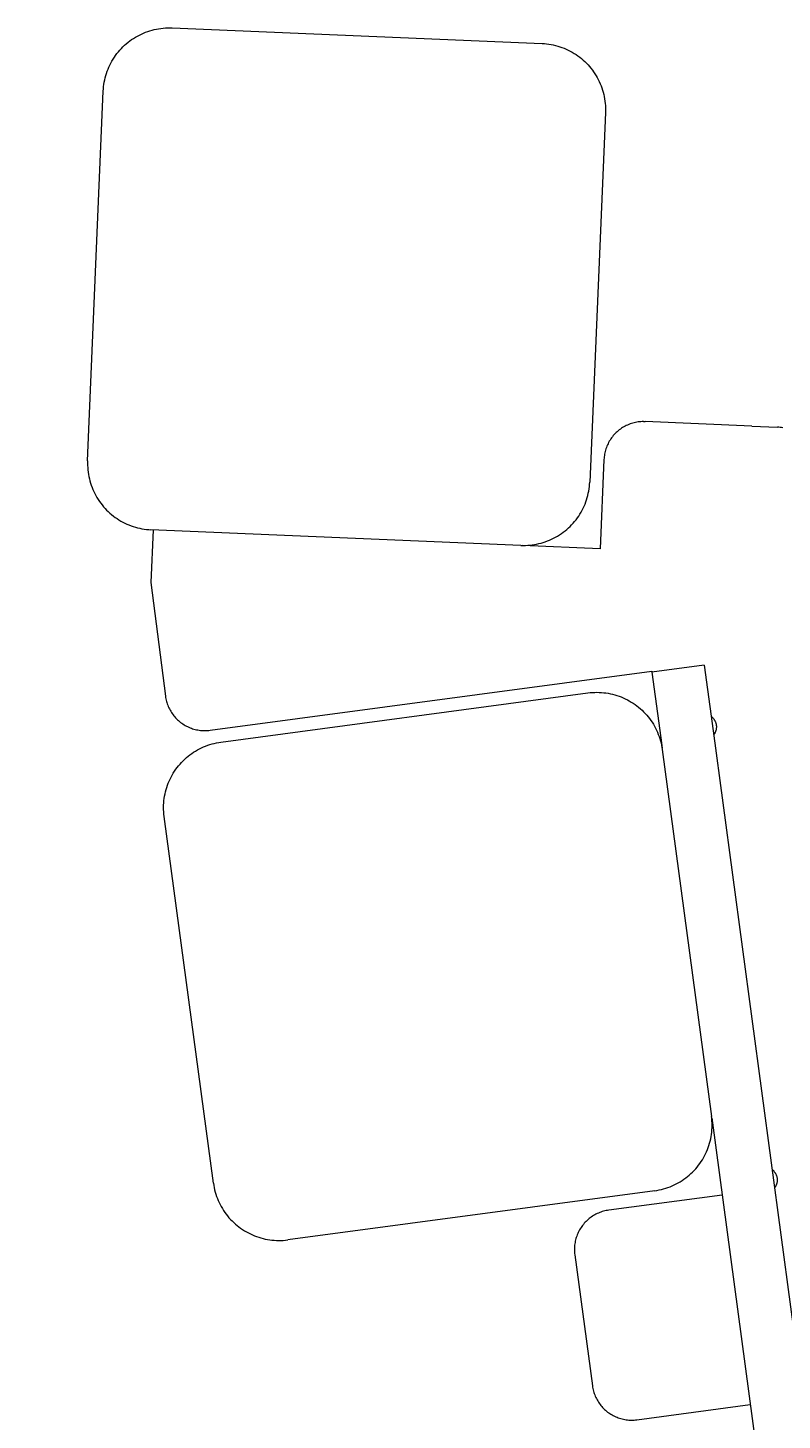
# Model space of a CAD drawing. Header units: inches. Extents: x -6 to 177, y -6 to 113.
# Drawn here: x 82.995 to 85.24, y 81.501 to 85.649 of the extents above; entities that cross this region are included whole.
import ezdxf

# ---------------------------------------------------------------- set-up
doc = ezdxf.new("R2010")
doc.units = ezdxf.units.IN
doc.layers.add('ZANO_R', color=7, linetype='Continuous', lineweight=0)
doc.layers.add('ZANO_W', color=1, linetype='Continuous', lineweight=0)
doc.styles.get("Standard").update_dxf_attribs({"font": 'arial.ttf'})
doc.dimstyles.new('amerykanie', dxfattribs={"dimtxt": 50, "dimasz": 50, "dimexe": 0.5, "dimexo": 0.5, "dimgap": 1, "dimtad": 1, "dimdec": 0, "dimzin": 0, "dimlunit": 5, "dimtxsty": 'Standard', "dimcen": 0.09, "dimclrd": 1, "dimclre": 1, "dimclrt": 1, "dimazin": 0, "dimtfac": 1, "dimtdec": 0, "dimtmove": 0, "dimatfit": 3, "dimfxl": 1, "dimtzin": 0, "dimarcsym": 1})

# ---------------------------------------------------------------- blocks, each defined once
blk = doc.blocks.new('*D359')
at = {"layer": 'ZANO_W', "color": 1, "lineweight": -2}
for p, q in [((82.9244, 85.6484), (77.4634, 85.6484)), ((77.9634, 84.6484), (77.9634, 68.5462)), ((84.4375, 67.5462), (77.4634, 67.5462))]:
    blk.add_line(p, q, dxfattribs=at)
at = {"layer": 'ZANO_W', "color": 1}
for points in [[(78.13, 84.6484), (77.7967, 84.6484), (77.9634, 85.6484)], [(77.7967, 68.5462), (78.13, 68.5462), (77.9634, 67.5462)]]:
    blk.add_solid(points, dxfattribs=at)
at = {"layer": 'ZANO_W', "color": 1, "insert": (76.6232, 76.5973), "char_height": 1.625, "attachment_point": 5, "rotation": 90}
blk.add_mtext('18 1/8', dxfattribs=at)

msp = doc.modelspace()

# ---------------------------------------------------------------- linework, layer by layer
at = {"layer": 'ZANO_R'}
for p, q in [((83.40428, 85.64818), (83.411, 85.64847)), ((83.411, 85.64847), (83.41772, 85.64853)), ((83.41772, 85.64853), (83.42444, 85.64837)), ((83.29312, 85.60539), (83.29844, 85.6095)), ((83.29844, 85.6095), (83.3039, 85.61342)), ((83.3039, 85.61342), (83.30949, 85.61716)), ((83.30949, 85.61716), (83.3152, 85.6207)), ((83.3152, 85.6207), (83.32103, 85.62405)), ((83.32103, 85.62405), (83.32697, 85.6272)), ((83.32697, 85.6272), (83.33302, 85.63014)), ((83.33302, 85.63014), (83.33916, 85.63287)), ((83.33916, 85.63287), (83.34539, 85.63539)), ((83.34539, 85.63539), (83.3517, 85.6377)), ((83.3517, 85.6377), (83.35809, 85.63979)), ((83.35809, 85.63979), (83.36455, 85.64166)), ((83.36455, 85.64166), (83.37106, 85.64331)), ((83.37106, 85.64331), (83.37763, 85.64474)), ((83.37763, 85.64474), (83.38425, 85.64594)), ((83.38425, 85.64594), (83.3909, 85.64692)), ((83.3909, 85.64692), (83.39758, 85.64767)), ((83.39758, 85.64767), (83.40428, 85.64818)), ((83.42444, 85.64837), (84.52592, 85.60181)), ((83.25239, 85.56097), (83.25621, 85.5665)), ((83.25621, 85.5665), (83.26023, 85.57189)), ((83.26023, 85.57189), (83.26442, 85.57715)), ((83.26442, 85.57715), (83.2688, 85.58225)), ((83.2688, 85.58225), (83.27334, 85.58721)), ((83.27334, 85.58721), (83.27805, 85.592)), ((83.27805, 85.592), (83.28292, 85.59663)), ((83.28292, 85.59663), (83.28795, 85.6011)), ((83.28795, 85.6011), (83.29312, 85.60539)), ((84.52592, 85.60181), (84.53263, 85.60141)), ((84.53263, 85.60141), (84.53933, 85.60078)), ((84.53933, 85.60078), (84.54599, 85.59993)), ((84.54599, 85.59993), (84.55263, 85.59885)), ((84.55263, 85.59885), (84.55922, 85.59754)), ((84.55922, 85.59754), (84.56577, 85.59601)), ((84.56577, 85.59601), (84.57226, 85.59425)), ((84.57226, 85.59425), (84.57868, 85.59227)), ((84.57868, 85.59227), (84.58504, 85.59008)), ((84.58504, 85.59008), (84.59131, 85.58767)), ((84.59131, 85.58767), (84.5975, 85.58505)), ((84.5975, 85.58505), (84.6036, 85.58221)), ((84.6036, 85.58221), (84.60959, 85.57918)), ((84.60959, 85.57918), (84.61548, 85.57593)), ((84.61548, 85.57593), (84.62126, 85.57249)), ((84.62126, 85.57249), (84.62691, 85.56886)), ((84.62691, 85.56886), (84.63244, 85.56503)), ((83.23116, 85.5191), (83.23357, 85.52537)), ((83.23357, 85.52537), (83.2362, 85.53156)), ((83.2362, 85.53156), (83.23903, 85.53766)), ((83.23903, 85.53766), (83.24207, 85.54366)), ((83.24207, 85.54366), (83.24531, 85.54954)), ((83.24531, 85.54954), (83.24875, 85.55532)), ((83.24875, 85.55532), (83.25239, 85.56097)), ((84.63244, 85.56503), (84.63783, 85.56102)), ((84.63783, 85.56102), (84.64308, 85.55682)), ((84.64308, 85.55682), (84.64819, 85.55245)), ((84.64819, 85.55245), (84.65314, 85.5479)), ((84.65314, 85.5479), (84.65794, 85.54319)), ((84.65794, 85.54319), (84.66257, 85.53832)), ((84.66257, 85.53832), (84.66704, 85.5333)), ((84.66704, 85.5333), (84.67132, 85.52812)), ((84.67132, 85.52812), (84.67543, 85.5228)), ((83.22131, 85.48006), (83.2224, 85.48669)), ((83.2224, 85.48669), (83.22371, 85.49328)), ((83.22371, 85.49328), (83.22524, 85.49983)), ((83.22524, 85.49983), (83.22699, 85.50632)), ((83.22699, 85.50632), (83.22897, 85.51274)), ((83.22897, 85.51274), (83.23116, 85.5191)), ((84.67543, 85.5228), (84.67936, 85.51734)), ((84.67936, 85.51734), (84.6831, 85.51175)), ((84.6831, 85.51175), (84.68664, 85.50604)), ((84.68664, 85.50604), (84.68999, 85.50021)), ((84.68999, 85.50021), (84.69313, 85.49427)), ((84.69313, 85.49427), (84.69608, 85.48823)), ((84.69608, 85.48823), (84.69881, 85.48209)), ((83.17288, 84.3585), (83.21943, 85.45998)), ((83.21943, 85.45998), (83.21983, 85.4667)), ((83.21983, 85.4667), (83.22046, 85.47339)), ((83.22046, 85.47339), (83.22131, 85.48006)), ((84.69881, 85.48209), (84.70133, 85.47586)), ((84.70133, 85.47586), (84.70364, 85.46954)), ((84.70364, 85.46954), (84.70573, 85.46315)), ((84.70573, 85.46315), (84.7076, 85.4567)), ((84.7076, 85.4567), (84.70925, 85.45018)), ((84.70925, 85.45018), (84.71068, 85.44361)), ((84.71068, 85.44361), (84.71188, 85.437)), ((84.71188, 85.437), (84.71286, 85.43035)), ((84.71286, 85.43035), (84.7136, 85.42366)), ((84.7136, 85.42366), (84.71412, 85.41696)), ((84.71412, 85.41696), (84.71441, 85.41025)), ((84.71447, 85.40352), (84.7143, 85.3968)), ((84.71441, 85.41025), (84.71447, 85.40352)), ((84.7143, 85.3968), (84.66775, 84.29532)), ((84.75238, 84.44815), (84.74928, 84.44546)), ((84.75558, 84.45072), (84.75238, 84.44815)), ((84.75887, 84.45318), (84.75558, 84.45072)), ((84.76223, 84.45552), (84.75887, 84.45318)), ((84.76568, 84.45775), (84.76223, 84.45552)), ((84.7692, 84.45985), (84.76568, 84.45775)), ((84.7728, 84.46183), (84.7692, 84.45985)), ((84.77646, 84.46369), (84.7728, 84.46183)), ((84.78018, 84.46541), (84.77646, 84.46369)), ((84.78396, 84.46701), (84.78018, 84.46541)), ((84.78779, 84.46847), (84.78396, 84.46701)), ((84.79168, 84.4698), (84.78779, 84.46847)), ((84.7956, 84.471), (84.79168, 84.4698)), ((84.79957, 84.47205), (84.7956, 84.471)), ((84.80357, 84.47297), (84.79957, 84.47205)), ((84.80759, 84.47375), (84.80357, 84.47297)), ((84.81165, 84.47439), (84.80759, 84.47375)), ((84.81572, 84.47489), (84.81165, 84.47439)), ((84.81981, 84.47524), (84.81572, 84.47489)), ((84.82391, 84.47546), (84.81981, 84.47524)), ((84.82801, 84.47553), (84.82391, 84.47546)), ((84.82801, 84.47553), (84.8305, 84.4755)), ((84.8305, 84.4755), (84.833, 84.47542)), ((85.14984, 84.46203), (84.833, 84.47542)), ((85.14984, 84.46203), (85.22646, 84.45879)), ((85.23049, 84.45855), (85.22646, 84.45879)), ((85.23451, 84.45818), (85.23049, 84.45855)), ((85.23851, 84.45766), (85.23451, 84.45818)), ((85.24249, 84.45701), (85.23851, 84.45766)), ((84.72037, 84.40604), (84.71874, 84.40228)), ((84.72212, 84.40975), (84.72037, 84.40604)), ((84.724, 84.4134), (84.72212, 84.40975)), ((84.72601, 84.41698), (84.724, 84.4134)), ((84.72814, 84.42048), (84.72601, 84.41698)), ((84.73039, 84.42392), (84.72814, 84.42048)), ((84.73276, 84.42727), (84.73039, 84.42392)), ((84.73524, 84.43053), (84.73276, 84.42727)), ((84.73784, 84.43371), (84.73524, 84.43053)), ((84.74054, 84.4368), (84.73784, 84.43371)), ((84.74336, 84.43979), (84.74054, 84.4368)), ((84.74627, 84.44268), (84.74336, 84.43979)), ((84.74928, 84.44546), (84.74627, 84.44268)), ((84.71024, 84.36649), (84.70999, 84.36239)), ((84.71062, 84.37058), (84.71024, 84.36649)), ((84.71115, 84.37464), (84.71062, 84.37058)), ((84.71182, 84.37869), (84.71115, 84.37464)), ((84.71263, 84.38272), (84.71182, 84.37869)), ((84.71358, 84.38671), (84.71263, 84.38272)), ((84.71467, 84.39066), (84.71358, 84.38671)), ((84.71589, 84.39458), (84.71467, 84.39066)), ((84.71725, 84.39845), (84.71589, 84.39458)), ((84.71874, 84.40228), (84.71725, 84.39845)), ((83.17288, 84.3585), (83.17271, 84.35178)), ((83.17271, 84.35178), (83.17277, 84.34506)), ((83.17277, 84.34506), (83.17306, 84.33834)), ((83.17306, 84.33834), (83.17358, 84.33164)), ((83.17358, 84.33164), (83.17433, 84.32496)), ((83.17433, 84.32496), (83.1753, 84.31831)), ((84.70999, 84.36239), (84.69877, 84.09696)), ((83.1753, 84.31831), (83.1765, 84.31169)), ((83.1765, 84.31169), (83.17793, 84.30513)), ((83.17793, 84.30513), (83.17958, 84.29861)), ((83.17958, 84.29861), (83.18145, 84.29215)), ((83.18145, 84.29215), (83.18354, 84.28576)), ((83.18354, 84.28576), (83.18585, 84.27945)), ((84.66587, 84.27525), (84.66672, 84.28192)), ((84.66672, 84.28192), (84.66735, 84.28861)), ((84.66735, 84.28861), (84.66775, 84.29532)), ((83.18585, 84.27945), (83.18837, 84.27322)), ((83.18837, 84.27322), (83.19111, 84.26708)), ((83.19111, 84.26708), (83.19405, 84.26103)), ((83.19405, 84.26103), (83.19719, 84.25509)), ((83.19719, 84.25509), (83.20054, 84.24926)), ((83.20054, 84.24926), (83.20409, 84.24355)), ((83.20409, 84.24355), (83.20782, 84.23796)), ((84.65602, 84.23621), (84.65821, 84.24256)), ((84.65821, 84.24256), (84.66019, 84.24899)), ((84.66019, 84.24899), (84.66194, 84.25548)), ((84.66194, 84.25548), (84.66348, 84.26202)), ((84.66348, 84.26202), (84.66479, 84.26861)), ((84.66479, 84.26861), (84.66587, 84.27525)), ((83.20782, 84.23796), (83.21175, 84.23251)), ((83.21175, 84.23251), (83.21586, 84.22719)), ((83.21586, 84.22719), (83.22015, 84.22201)), ((83.22015, 84.22201), (83.22461, 84.21698)), ((83.22461, 84.21698), (83.22924, 84.21211)), ((83.22924, 84.21211), (83.23404, 84.2074)), ((83.23404, 84.2074), (83.23899, 84.20286)), ((83.23899, 84.20286), (83.2441, 84.19848)), ((83.2441, 84.19848), (83.24935, 84.19429)), ((84.6348, 84.19433), (84.63843, 84.19999)), ((84.63843, 84.19999), (84.64187, 84.20576)), ((84.64187, 84.20576), (84.64511, 84.21165)), ((84.64511, 84.21165), (84.64815, 84.21765)), ((84.64815, 84.21765), (84.65099, 84.22374)), ((84.65099, 84.22374), (84.65361, 84.22993)), ((84.65361, 84.22993), (84.65602, 84.23621)), ((83.24935, 84.19429), (83.25474, 84.19028)), ((83.25474, 84.19028), (83.26027, 84.18645)), ((83.26027, 84.18645), (83.26592, 84.18281)), ((83.26592, 84.18281), (83.2717, 84.17937)), ((83.2717, 84.17937), (83.27759, 84.17613)), ((83.27759, 84.17613), (83.28358, 84.17309)), ((83.28358, 84.17309), (83.28968, 84.17026)), ((83.28968, 84.17026), (83.29587, 84.16764)), ((83.29587, 84.16764), (83.30215, 84.16523)), ((83.30215, 84.16523), (83.3085, 84.16303)), ((83.3085, 84.16303), (83.31493, 84.16106)), ((83.31493, 84.16106), (83.32141, 84.1593)), ((83.32141, 84.1593), (83.32796, 84.15777)), ((83.32796, 84.15777), (83.33455, 84.15646)), ((83.33455, 84.15646), (83.34119, 84.15538)), ((83.34119, 84.15538), (83.34786, 84.15452)), ((84.59923, 84.15421), (84.60426, 84.15867)), ((84.60426, 84.15867), (84.60913, 84.1633)), ((84.60913, 84.1633), (84.61384, 84.1681)), ((84.61384, 84.1681), (84.61839, 84.17305)), ((84.61839, 84.17305), (84.62276, 84.17816)), ((84.62276, 84.17816), (84.62695, 84.18341)), ((84.62695, 84.18341), (84.63097, 84.18881)), ((84.63097, 84.18881), (84.6348, 84.19433)), ((83.34786, 84.15452), (83.35455, 84.15389)), ((83.35455, 84.15389), (83.36126, 84.15349)), ((83.36744, 84.15323), (83.36079, 83.99588)), ((84.46274, 84.10694), (83.36126, 84.15349)), ((84.52263, 84.11364), (84.52909, 84.11551)), ((84.52909, 84.11551), (84.53548, 84.1176)), ((84.53548, 84.1176), (84.54179, 84.11991)), ((84.54179, 84.11991), (84.54802, 84.12243)), ((84.54802, 84.12243), (84.55417, 84.12517)), ((84.55417, 84.12517), (84.56021, 84.12811)), ((84.56021, 84.12811), (84.56615, 84.13126)), ((84.56615, 84.13126), (84.57198, 84.1346)), ((84.57198, 84.1346), (84.57769, 84.13815)), ((84.57769, 84.13815), (84.58328, 84.14188)), ((84.58328, 84.14188), (84.58874, 84.14581)), ((84.58874, 84.14581), (84.59406, 84.14992)), ((84.59406, 84.14992), (84.59923, 84.15421)), ((84.46274, 84.10694), (84.46946, 84.10677)), ((84.69877, 84.09696), (84.46711, 84.10676)), ((84.46946, 84.10677), (84.47618, 84.10683)), ((84.47618, 84.10683), (84.4829, 84.10712)), ((84.4829, 84.10712), (84.4896, 84.10764)), ((84.4896, 84.10764), (84.49628, 84.10839)), ((84.49628, 84.10839), (84.50293, 84.10936)), ((84.50293, 84.10936), (84.50955, 84.11056)), ((84.50955, 84.11056), (84.51612, 84.11199)), ((84.51612, 84.11199), (84.52263, 84.11364)), ((83.36079, 83.99588), (83.40451, 83.65809)), ((85.00882, 83.74963), (84.85273, 83.72869)), ((85.00882, 83.74963), (85.035, 83.55451)), ((83.53736, 83.55618), (84.8522, 83.73259)), ((84.8522, 83.73259), (84.85273, 83.72869)), ((84.85273, 83.72869), (84.87891, 83.53357)), ((83.40451, 83.65809), (83.4051, 83.65408)), ((83.56964, 83.52078), (84.66232, 83.66739)), ((84.66232, 83.66739), (84.66899, 83.66817)), ((84.66899, 83.66817), (84.67569, 83.66872)), ((84.67569, 83.66872), (84.68241, 83.66904)), ((84.68241, 83.66904), (84.68913, 83.66914)), ((84.68913, 83.66914), (84.69585, 83.669)), ((84.69585, 83.669), (84.70256, 83.66863)), ((84.70256, 83.66863), (84.70926, 83.66804)), ((84.70926, 83.66804), (84.71593, 83.66722)), ((84.71593, 83.66722), (84.72257, 83.66617)), ((84.72257, 83.66617), (84.72917, 83.66489)), ((84.72917, 83.66489), (84.73572, 83.66339)), ((84.73572, 83.66339), (84.74222, 83.66166)), ((84.74222, 83.66166), (84.74866, 83.65972)), ((84.74866, 83.65972), (84.75502, 83.65756)), ((83.4051, 83.65408), (83.40582, 83.6501)), ((83.40582, 83.6501), (83.40668, 83.64615)), ((83.40668, 83.64615), (83.40768, 83.64223)), ((83.40768, 83.64223), (83.40881, 83.63834)), ((83.40881, 83.63834), (83.41007, 83.6345)), ((83.41007, 83.6345), (83.41146, 83.6307)), ((83.41146, 83.6307), (83.41298, 83.62695)), ((83.41298, 83.62695), (83.41463, 83.62326)), ((83.41463, 83.62326), (83.41641, 83.61963)), ((83.41641, 83.61963), (83.4183, 83.61605)), ((84.75502, 83.65756), (84.76131, 83.65518)), ((84.76131, 83.65518), (84.76751, 83.65258)), ((84.76751, 83.65258), (84.77362, 83.64978)), ((84.77362, 83.64978), (84.77963, 83.64677)), ((84.77963, 83.64677), (84.78554, 83.64356)), ((84.78554, 83.64356), (84.79133, 83.64015)), ((84.79133, 83.64015), (84.797, 83.63654)), ((84.797, 83.63654), (84.80254, 83.63274)), ((84.80254, 83.63274), (84.80796, 83.62875)), ((84.80796, 83.62875), (84.81323, 83.62458)), ((84.81323, 83.62458), (84.81836, 83.62023)), ((84.81836, 83.62023), (84.82333, 83.61571)), ((83.4183, 83.61605), (83.42032, 83.61255)), ((83.42032, 83.61255), (83.42246, 83.60911)), ((83.42246, 83.60911), (83.42472, 83.60575)), ((83.42472, 83.60575), (83.42708, 83.60247)), ((83.42708, 83.60247), (83.42956, 83.59928)), ((83.42956, 83.59928), (83.43215, 83.59617)), ((83.43215, 83.59617), (83.43484, 83.59315)), ((83.43484, 83.59315), (83.43763, 83.59022)), ((83.43763, 83.59022), (83.44053, 83.58739)), ((83.44053, 83.58739), (83.44351, 83.58467)), ((83.44351, 83.58467), (83.44659, 83.58204)), ((83.44659, 83.58204), (83.44976, 83.57953)), ((83.44976, 83.57953), (83.45301, 83.57712)), ((83.45301, 83.57712), (83.45634, 83.57482)), ((83.45634, 83.57482), (83.45975, 83.57265)), ((84.82333, 83.61571), (84.82815, 83.61103)), ((84.82815, 83.61103), (84.83281, 83.60618)), ((84.83281, 83.60618), (84.8373, 83.60117)), ((84.8373, 83.60117), (84.84161, 83.59602)), ((84.84161, 83.59602), (84.84575, 83.59072)), ((84.84575, 83.59072), (84.8497, 83.58528)), ((84.8497, 83.58528), (84.85346, 83.57971)), ((84.85346, 83.57971), (84.85703, 83.57402)), ((85.02929, 83.5974), (85.03037, 83.59655)), ((85.03037, 83.59655), (85.03141, 83.59566)), ((85.03141, 83.59566), (85.03242, 83.59473)), ((85.03242, 83.59473), (85.0334, 83.59377)), ((85.0334, 83.59377), (85.03435, 83.59278)), ((85.03435, 83.59278), (85.03526, 83.59175)), ((85.03526, 83.59175), (85.03614, 83.59069)), ((85.03614, 83.59069), (85.03697, 83.5896)), ((85.03697, 83.5896), (85.03777, 83.58849)), ((85.03777, 83.58849), (85.03853, 83.58734)), ((85.03853, 83.58734), (85.03925, 83.58617)), ((85.03925, 83.58617), (85.03993, 83.58498)), ((85.03993, 83.58498), (85.04056, 83.58376)), ((85.04056, 83.58376), (85.04116, 83.58252)), ((85.04116, 83.58252), (85.04171, 83.58126)), ((85.04171, 83.58126), (85.04221, 83.57999)), ((85.04221, 83.57999), (85.04267, 83.57869)), ((85.04267, 83.57869), (85.04309, 83.57738)), ((85.04309, 83.57738), (85.04346, 83.57606)), ((85.04346, 83.57606), (85.04378, 83.57473)), ((85.04378, 83.57473), (85.04405, 83.57338)), ((83.45975, 83.57265), (83.46323, 83.57058)), ((83.46323, 83.57058), (83.46678, 83.56864)), ((83.46678, 83.56864), (83.4704, 83.56683)), ((83.4704, 83.56683), (83.47407, 83.56513)), ((83.47407, 83.56513), (83.4778, 83.56357)), ((83.4778, 83.56357), (83.48158, 83.56213)), ((83.48158, 83.56213), (83.48541, 83.56082)), ((83.48541, 83.56082), (83.48928, 83.55965)), ((83.48928, 83.55965), (83.49319, 83.55861)), ((83.49319, 83.55861), (83.49713, 83.5577)), ((83.49713, 83.5577), (83.5011, 83.55693)), ((83.5011, 83.55693), (83.5051, 83.55629)), ((83.5051, 83.55629), (83.50911, 83.55579)), ((83.50911, 83.55579), (83.51314, 83.55543)), ((83.51314, 83.55543), (83.51718, 83.55521)), ((83.51718, 83.55521), (83.52123, 83.55513)), ((83.52123, 83.55513), (83.52527, 83.55518)), ((83.52527, 83.55518), (83.52931, 83.55537)), ((83.52931, 83.55537), (83.53334, 83.55571)), ((83.53334, 83.55571), (83.53736, 83.55618)), ((84.85703, 83.57402), (84.86041, 83.5682)), ((84.86041, 83.5682), (84.86359, 83.56228)), ((84.86359, 83.56228), (84.86656, 83.55625)), ((84.86656, 83.55625), (84.86932, 83.55012)), ((84.86932, 83.55012), (84.87187, 83.5439)), ((84.87187, 83.5439), (84.87421, 83.5376)), ((84.87421, 83.5376), (84.87633, 83.53122)), ((84.87891, 83.53357), (84.88304, 83.50278)), ((85.035, 83.55451), (86.95033, 69.27949)), ((85.03746, 83.54336), (85.03665, 83.54225)), ((85.03824, 83.54449), (85.03746, 83.54336)), ((85.03897, 83.54565), (85.03824, 83.54449)), ((85.03967, 83.54683), (85.03897, 83.54565)), ((85.04032, 83.54804), (85.03967, 83.54683)), ((85.04093, 83.54927), (85.04032, 83.54804)), ((85.04149, 83.55052), (85.04093, 83.54927)), ((85.04202, 83.55179), (85.04149, 83.55052)), ((85.0425, 83.55308), (85.04202, 83.55179)), ((85.04293, 83.55438), (85.0425, 83.55308)), ((85.04332, 83.5557), (85.04293, 83.55438)), ((85.04366, 83.55703), (85.04332, 83.5557)), ((85.04395, 83.55837), (85.04366, 83.55703)), ((85.0442, 83.55972), (85.04395, 83.55837)), ((85.04405, 83.57338), (85.04428, 83.57203)), ((85.0444, 83.56108), (85.0442, 83.55972)), ((85.04428, 83.57203), (85.04446, 83.57067)), ((85.04455, 83.56244), (85.0444, 83.56108)), ((85.04446, 83.57067), (85.0446, 83.5693)), ((85.04466, 83.56381), (85.04455, 83.56244)), ((85.0446, 83.5693), (85.04468, 83.56793)), ((85.04471, 83.56519), (85.04466, 83.56381)), ((85.04468, 83.56793), (85.04472, 83.56656)), ((85.04472, 83.56656), (85.04471, 83.56519)), ((83.48838, 83.49062), (83.49407, 83.4942)), ((83.49407, 83.4942), (83.49989, 83.49757)), ((83.49989, 83.49757), (83.50581, 83.50075)), ((83.50581, 83.50075), (83.51184, 83.50372)), ((83.51184, 83.50372), (83.51797, 83.50648)), ((83.51797, 83.50648), (83.52419, 83.50903)), ((83.52419, 83.50903), (83.53049, 83.51137)), ((83.53049, 83.51137), (83.53687, 83.51349)), ((83.53687, 83.51349), (83.54332, 83.5154)), ((83.54332, 83.5154), (83.54983, 83.51708)), ((83.54983, 83.51708), (83.55639, 83.51854)), ((83.55639, 83.51854), (83.563, 83.51977)), ((83.563, 83.51977), (83.56964, 83.52078)), ((84.87633, 83.53122), (84.87824, 83.52477)), ((84.87824, 83.52477), (84.87992, 83.51826)), ((84.87992, 83.51826), (84.88138, 83.5117)), ((84.88138, 83.5117), (84.88261, 83.50509)), ((84.88261, 83.50509), (84.88362, 83.49845)), ((84.88362, 83.49845), (85.03023, 82.40577)), ((83.43934, 83.44512), (83.44351, 83.45039)), ((83.44351, 83.45039), (83.44786, 83.45552)), ((83.44786, 83.45552), (83.45238, 83.46049)), ((83.45238, 83.46049), (83.45706, 83.46531)), ((83.45706, 83.46531), (83.46191, 83.46997)), ((83.46191, 83.46997), (83.46692, 83.47446)), ((83.46692, 83.47446), (83.47207, 83.47877)), ((83.47207, 83.47877), (83.47737, 83.48291)), ((83.47737, 83.48291), (83.48281, 83.48686)), ((83.48281, 83.48686), (83.48838, 83.49062)), ((83.4155, 83.40467), (83.41831, 83.41078)), ((83.41831, 83.41078), (83.42132, 83.41679)), ((83.42132, 83.41679), (83.42453, 83.4227)), ((83.42453, 83.4227), (83.42794, 83.42849)), ((83.42794, 83.42849), (83.43155, 83.43416)), ((83.43155, 83.43416), (83.43535, 83.43971)), ((83.43535, 83.43971), (83.43934, 83.44512)), ((83.4032, 83.36633), (83.4047, 83.37289)), ((83.4047, 83.37289), (83.40643, 83.37938)), ((83.40643, 83.37938), (83.40837, 83.38582)), ((83.40837, 83.38582), (83.41053, 83.39218)), ((83.41053, 83.39218), (83.41291, 83.39847)), ((83.41291, 83.39847), (83.4155, 83.40467)), ((83.39895, 83.32629), (83.39909, 83.33301)), ((83.39905, 83.31957), (83.39895, 83.32629)), ((83.39909, 83.33301), (83.39946, 83.33973)), ((83.39946, 83.33973), (83.40005, 83.34642)), ((83.40005, 83.34642), (83.40087, 83.35309)), ((83.40087, 83.35309), (83.40192, 83.35973)), ((83.40192, 83.35973), (83.4032, 83.36633)), ((83.39937, 83.31286), (83.39905, 83.31957)), ((83.39992, 83.30616), (83.39937, 83.31286)), ((83.4007, 83.29948), (83.39992, 83.30616)), ((83.54731, 82.2068), (83.4007, 83.29948)), ((85.03101, 82.3991), (85.03023, 82.40577)), ((85.03081, 82.40144), (85.17625, 81.31743)), ((85.03156, 82.3924), (85.03101, 82.3991)), ((85.03147, 82.36553), (85.03184, 82.37224)), ((85.03188, 82.38568), (85.03156, 82.3924)), ((85.03184, 82.37224), (85.03197, 82.37896)), ((85.03197, 82.37896), (85.03188, 82.38568)), ((85.0245, 82.32587), (85.02623, 82.33237)), ((85.02623, 82.33237), (85.02773, 82.33892)), ((85.02773, 82.33892), (85.029, 82.34552)), ((85.029, 82.34552), (85.03005, 82.35216)), ((85.03005, 82.35216), (85.03088, 82.35883)), ((85.03088, 82.35883), (85.03147, 82.36553)), ((85.00961, 82.28846), (85.01262, 82.29447)), ((85.01262, 82.29447), (85.01542, 82.30058)), ((85.01542, 82.30058), (85.01802, 82.30678)), ((85.01802, 82.30678), (85.0204, 82.31307)), ((85.0204, 82.31307), (85.02256, 82.31943)), ((85.02256, 82.31943), (85.0245, 82.32587)), ((84.97855, 82.24476), (84.98307, 82.24973)), ((84.98307, 82.24973), (84.98742, 82.25486)), ((84.98742, 82.25486), (84.99159, 82.26013)), ((84.99159, 82.26013), (84.99558, 82.26555)), ((84.99558, 82.26555), (84.99938, 82.27109)), ((84.99938, 82.27109), (85.00299, 82.27676)), ((85.00299, 82.27676), (85.0064, 82.28255)), ((85.0064, 82.28255), (85.00961, 82.28846)), ((85.21033, 82.24776), (85.21139, 82.24693)), ((83.54731, 82.2068), (83.54832, 82.20016)), ((84.92512, 82.2045), (84.93104, 82.20768)), ((84.93104, 82.20768), (84.93685, 82.21106)), ((84.93685, 82.21106), (84.94255, 82.21463)), ((84.94255, 82.21463), (84.94812, 82.21839)), ((84.94812, 82.21839), (84.95356, 82.22234)), ((84.95356, 82.22234), (84.95886, 82.22648)), ((84.95886, 82.22648), (84.96401, 82.23079)), ((84.96401, 82.23079), (84.96902, 82.23528)), ((84.96902, 82.23528), (84.97387, 82.23994)), ((84.97387, 82.23994), (84.97855, 82.24476)), ((85.21139, 82.24693), (85.21241, 82.24606)), ((85.21241, 82.24606), (85.21341, 82.24515)), ((85.21341, 82.24515), (85.21437, 82.24421)), ((85.21437, 82.24421), (85.2153, 82.24325)), ((85.2153, 82.24325), (85.2162, 82.24224)), ((85.2162, 82.24224), (85.21706, 82.24121)), ((85.21706, 82.24121), (85.21789, 82.24015)), ((85.21789, 82.24015), (85.21868, 82.23907)), ((85.21868, 82.23907), (85.21944, 82.23795)), ((85.21944, 82.23795), (85.22015, 82.23681)), ((85.22015, 82.23681), (85.22082, 82.23565)), ((85.22082, 82.23565), (85.22146, 82.23447)), ((85.22146, 82.23447), (85.22205, 82.23326)), ((85.22205, 82.23326), (85.22261, 82.23203)), ((85.22261, 82.23203), (85.22312, 82.23079)), ((85.22312, 82.23079), (85.22359, 82.22953)), ((85.22359, 82.22953), (85.22401, 82.22825)), ((85.22401, 82.22825), (85.22439, 82.22696)), ((85.22467, 82.20702), (85.22432, 82.20572)), ((85.22439, 82.22696), (85.22473, 82.22566)), ((85.22497, 82.20833), (85.22467, 82.20702)), ((85.22473, 82.22566), (85.22502, 82.22435)), ((85.22522, 82.20965), (85.22497, 82.20833)), ((85.22502, 82.22435), (85.22527, 82.22303)), ((85.22543, 82.21098), (85.22522, 82.20965)), ((85.22527, 82.22303), (85.22547, 82.2217)), ((85.2256, 82.21231), (85.22543, 82.21098)), ((85.22547, 82.2217), (85.22562, 82.22036)), ((85.22572, 82.21365), (85.2256, 82.21231)), ((85.22562, 82.22036), (85.22573, 82.21902)), ((85.22579, 82.21499), (85.22572, 82.21365)), ((85.22573, 82.21902), (85.2258, 82.21768)), ((85.22582, 82.21634), (85.22579, 82.21499)), ((85.2258, 82.21768), (85.22582, 82.21634)), ((83.54832, 82.20016), (83.54955, 82.19355)), ((83.54955, 82.19355), (83.55101, 82.18699)), ((83.55101, 82.18699), (83.55269, 82.18048)), ((83.55269, 82.18048), (83.5546, 82.17403)), ((83.5546, 82.17403), (83.55672, 82.16765)), ((83.55672, 82.16765), (83.55906, 82.16135)), ((84.86129, 82.18447), (83.76861, 82.03786)), ((85.06164, 82.17163), (84.72452, 82.12639)), ((84.86129, 82.18447), (84.86793, 82.18548)), ((84.86793, 82.18548), (84.87454, 82.18671)), ((84.87454, 82.18671), (84.8811, 82.18817)), ((84.8811, 82.18817), (84.88761, 82.18985)), ((84.88761, 82.18985), (84.89406, 82.19176)), ((84.89406, 82.19176), (84.90044, 82.19388)), ((84.90044, 82.19388), (84.90674, 82.19622)), ((84.90674, 82.19622), (84.91296, 82.19877)), ((84.91296, 82.19877), (84.91909, 82.20153)), ((84.91909, 82.20153), (84.92512, 82.2045)), ((85.21854, 82.19365), (85.21774, 82.19257)), ((85.2193, 82.19476), (85.21854, 82.19365)), ((85.22002, 82.1959), (85.2193, 82.19476)), ((85.2207, 82.19706), (85.22002, 82.1959)), ((85.22134, 82.19824), (85.2207, 82.19706)), ((85.22195, 82.19944), (85.22134, 82.19824)), ((85.22251, 82.20066), (85.22195, 82.19944)), ((85.22302, 82.2019), (85.22251, 82.20066)), ((85.2235, 82.20316), (85.22302, 82.2019)), ((85.22393, 82.20443), (85.2235, 82.20316)), ((85.22432, 82.20572), (85.22393, 82.20443)), ((83.55906, 82.16135), (83.56161, 82.15513)), ((83.56161, 82.15513), (83.56437, 82.149)), ((83.56437, 82.149), (83.56734, 82.14297)), ((83.56734, 82.14297), (83.57052, 82.13705)), ((83.57052, 82.13705), (83.57389, 82.13124)), ((83.57389, 82.13124), (83.57747, 82.12554)), ((83.57747, 82.12554), (83.58123, 82.11997)), ((84.70873, 82.12317), (84.70486, 82.12202)), ((84.71263, 82.12417), (84.70873, 82.12317)), ((84.71657, 82.12505), (84.71263, 82.12417)), ((84.72054, 82.12579), (84.71657, 82.12505)), ((84.72452, 82.12639), (84.72054, 82.12579)), ((83.58123, 82.11997), (83.58518, 82.11453)), ((83.58518, 82.11453), (83.58932, 82.10923)), ((83.58932, 82.10923), (83.59363, 82.10408)), ((83.59363, 82.10408), (83.59812, 82.09907)), ((83.59812, 82.09907), (83.60278, 82.09422)), ((83.60278, 82.09422), (83.6076, 82.08954)), ((83.6076, 82.08954), (83.61257, 82.08502)), ((83.61257, 82.08502), (83.6177, 82.08067)), ((84.64884, 82.08416), (84.64634, 82.081)), ((84.65145, 82.08724), (84.64884, 82.08416)), ((84.65416, 82.09022), (84.65145, 82.08724)), ((84.65698, 82.09312), (84.65416, 82.09022)), ((84.65989, 82.09591), (84.65698, 82.09312)), ((84.66289, 82.0986), (84.65989, 82.09591)), ((84.66598, 82.10119), (84.66289, 82.0986)), ((84.66916, 82.10367), (84.66598, 82.10119)), ((84.67242, 82.10604), (84.66916, 82.10367)), ((84.67577, 82.1083), (84.67242, 82.10604)), ((84.67918, 82.11044), (84.67577, 82.1083)), ((84.68267, 82.11247), (84.67918, 82.11044)), ((84.68623, 82.11438), (84.68267, 82.11247)), ((84.68984, 82.11616), (84.68623, 82.11438)), ((84.69352, 82.11782), (84.68984, 82.11616)), ((84.69725, 82.11935), (84.69352, 82.11782)), ((84.70103, 82.12075), (84.69725, 82.11935)), ((84.70486, 82.12202), (84.70103, 82.12075)), ((83.6177, 82.08067), (83.62297, 82.0765)), ((83.62297, 82.0765), (83.62838, 82.07251)), ((83.62838, 82.07251), (83.63393, 82.06871)), ((83.63393, 82.06871), (83.6396, 82.0651)), ((83.6396, 82.0651), (83.64539, 82.06169)), ((83.64539, 82.06169), (83.6513, 82.05848)), ((83.6513, 82.05848), (83.65731, 82.05547)), ((83.65731, 82.05547), (83.66342, 82.05267)), ((83.66342, 82.05267), (83.66962, 82.05007)), ((83.66962, 82.05007), (83.67591, 82.04769)), ((83.67591, 82.04769), (83.68227, 82.04553)), ((83.68227, 82.04553), (83.68871, 82.04359)), ((83.68871, 82.04359), (83.6952, 82.04186)), ((83.6952, 82.04186), (83.70176, 82.04036)), ((83.70176, 82.04036), (83.70836, 82.03909)), ((84.62659, 82.04156), (84.62556, 82.03766)), ((84.62776, 82.04542), (84.62659, 82.04156)), ((84.62906, 82.04924), (84.62776, 82.04542)), ((84.63049, 82.05301), (84.62906, 82.04924)), ((84.63204, 82.05673), (84.63049, 82.05301)), ((84.63372, 82.0604), (84.63204, 82.05673)), ((84.63553, 82.064), (84.63372, 82.0604)), ((84.63746, 82.06755), (84.63553, 82.064)), ((84.63951, 82.07102), (84.63746, 82.06755)), ((84.64167, 82.07442), (84.63951, 82.07102)), ((84.64395, 82.07775), (84.64167, 82.07442)), ((84.64634, 82.081), (84.64395, 82.07775)), ((83.70836, 82.03909), (83.715, 82.03804)), ((83.715, 82.03804), (83.72167, 82.03721)), ((83.72167, 82.03721), (83.72836, 82.03662)), ((83.72836, 82.03662), (83.73508, 82.03625)), ((83.73508, 82.03625), (83.7418, 82.03612)), ((83.7418, 82.03612), (83.74852, 82.03621)), ((83.74852, 82.03621), (83.75523, 82.03653)), ((83.75523, 82.03653), (83.76193, 82.03708)), ((83.76193, 82.03708), (83.76861, 82.03786)), ((84.62219, 82.01373), (84.62211, 82.0097)), ((84.62211, 82.0097), (84.62217, 82.00567)), ((84.62217, 82.00567), (84.62236, 82.00164)), ((84.62241, 82.01776), (84.62219, 82.01373)), ((84.62236, 82.00164), (84.62269, 81.99762)), ((84.62277, 82.02178), (84.62241, 82.01776)), ((84.62326, 82.02578), (84.62277, 82.02178)), ((84.62389, 82.02977), (84.62326, 82.02578)), ((84.62466, 82.03373), (84.62389, 82.02977)), ((84.62556, 82.03766), (84.62466, 82.03373)), ((84.62269, 81.99762), (84.62316, 81.99361)), ((84.62316, 81.99361), (84.67552, 81.60337)), ((84.67552, 81.60337), (84.67612, 81.59939)), ((84.67612, 81.59939), (84.67687, 81.59542)), ((84.67687, 81.59542), (84.67774, 81.59148)), ((84.67774, 81.59148), (84.67875, 81.58758)), ((84.67875, 81.58758), (84.67989, 81.58371)), ((84.67989, 81.58371), (84.68116, 81.57988)), ((84.68116, 81.57988), (84.68257, 81.5761)), ((84.68257, 81.5761), (84.6841, 81.57237)), ((84.6841, 81.57237), (84.68576, 81.56869)), ((84.68576, 81.56869), (84.68754, 81.56508)), ((84.68754, 81.56508), (84.68945, 81.56152)), ((84.68945, 81.56152), (84.69147, 81.55803)), ((84.69147, 81.55803), (84.69361, 81.55462)), ((84.69361, 81.55462), (84.69587, 81.55127)), ((84.69587, 81.55127), (84.69824, 81.54801)), ((84.69824, 81.54801), (84.70073, 81.54483)), ((84.70073, 81.54483), (84.70331, 81.54174)), ((84.8083, 81.50201), (85.14541, 81.54724)), ((84.70331, 81.54174), (84.70601, 81.53874)), ((84.70601, 81.53874), (84.7088, 81.53583)), ((84.7088, 81.53583), (84.71169, 81.53301)), ((84.71169, 81.53301), (84.71468, 81.5303)), ((84.71468, 81.5303), (84.71775, 81.52769)), ((84.71775, 81.52769), (84.72092, 81.52519)), ((84.72092, 81.52519), (84.72416, 81.5228)), ((84.72416, 81.5228), (84.72749, 81.52052)), ((84.72749, 81.52052), (84.73089, 81.51835)), ((84.73089, 81.51835), (84.73437, 81.51631)), ((84.73437, 81.51631), (84.73791, 81.51438)), ((84.73791, 81.51438), (84.74152, 81.51257)), ((84.74152, 81.51257), (84.74518, 81.51089)), ((84.74518, 81.51089), (84.74891, 81.50934)), ((84.74891, 81.50934), (84.75268, 81.50791)), ((84.75268, 81.50791), (84.7565, 81.50661)), ((84.7565, 81.50661), (84.76036, 81.50544)), ((84.76036, 81.50544), (84.76426, 81.50441)), ((84.76426, 81.50441), (84.76819, 81.50351)), ((84.76819, 81.50351), (84.77215, 81.50274)), ((84.77215, 81.50274), (84.77613, 81.50211)), ((84.77613, 81.50211), (84.78014, 81.50162)), ((84.78014, 81.50162), (84.78415, 81.50126)), ((84.78415, 81.50126), (84.78818, 81.50104)), ((84.78818, 81.50104), (84.79221, 81.50096)), ((84.79221, 81.50096), (84.79625, 81.50102)), ((84.79625, 81.50102), (84.80027, 81.50121)), ((84.80027, 81.50121), (84.80429, 81.50154)), ((84.80429, 81.50154), (84.8083, 81.50201))]:
    msp.add_line(p, q, dxfattribs=at)

# ---------------------------------------------------------------- dimensions: what is measured, and where the dimension line sits
at = {"layer": 'ZANO_W'}
dim = msp.add_linear_dim(base=(77.96337, 67.54618), p1=(83.42444, 85.64837), p2=(84.93751, 67.54618), angle=90, dimstyle='amerykanie', override={"dimtxt": 1.625, "dimasz": 1, "dimgap": 0.5, "dimdec": 4, "dimaunit": 1, "dimadec": 1, "dimtdec": 4, "dimtmove": 1, "dimfrac": 2}, dxfattribs=at)
dim.commit()
dim.dimension.update_dxf_attribs({"geometry": '*D359', "text_midpoint": (76.62316, 76.59727)})

doc.saveas('drawing.dxf')
